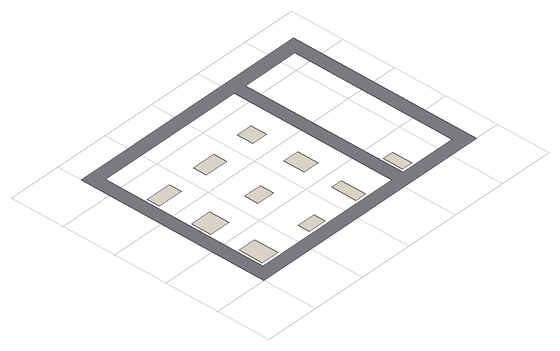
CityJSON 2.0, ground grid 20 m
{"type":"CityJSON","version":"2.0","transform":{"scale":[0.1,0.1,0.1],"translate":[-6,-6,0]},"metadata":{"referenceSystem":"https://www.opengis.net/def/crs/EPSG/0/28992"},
"CityObjects":{
"building1":{"type":"Building","attributes":{"roofType":"Gabled","yearOfConstruction":1964,"function":"Residential","storeysAboveGround":1},"geometry":[{"type":"MultiSurface","lod":"0","boundaries":[[[0,1,2,3]]]}]},
"building2":{"type":"Building","attributes":{"roofType":"Shed","yearOfConstruction":1997,"function":"Residential","storeysAboveGround":3},"geometry":[{"type":"MultiSurface","lod":"0","boundaries":[[[4,5,6,7]]]}]},
"building3":{"type":"Building","attributes":{"roofType":"Gabled","yearOfConstruction":1993,"function":"Residential","storeysAboveGround":3},"geometry":[{"type":"MultiSurface","lod":"0","boundaries":[[[8,9,10,11]]]}]},
"building4":{"type":"Building","attributes":{"roofType":"Pyramidal","yearOfConstruction":2003,"function":"Residential","storeysAboveGround":1},"geometry":[{"type":"MultiSurface","lod":"0","boundaries":[[[12,13,14,15]]]}]},
"building5":{"type":"Building","attributes":{"roofType":"Flat","yearOfConstruction":1960,"function":"Residential","storeysAboveGround":4},"geometry":[{"type":"MultiSurface","lod":"0","boundaries":[[[16,17,18,19]]]}]},
"building6":{"type":"Building","attributes":{"roofType":"Gabled","yearOfConstruction":1994,"function":"Residential","storeysAboveGround":2},"geometry":[{"type":"MultiSurface","lod":"0","boundaries":[[[20,21,22,23]]]}]},
"building7":{"type":"Building","attributes":{"roofType":"Flat","yearOfConstruction":2001,"function":"Industrial","storeysAboveGround":4},"geometry":[{"type":"MultiSurface","lod":"0","boundaries":[[[24,25,26,27]]]}]},
"building8":{"type":"Building","attributes":{"roofType":"Pyramidal","yearOfConstruction":1955,"function":"Residential","storeysAboveGround":3},"geometry":[{"type":"MultiSurface","lod":"0","boundaries":[[[28,29,30,31]]]}]},
"building9":{"type":"Building","attributes":{"roofType":"Flat","yearOfConstruction":2000,"function":"Residential","storeysAboveGround":4},"geometry":[{"type":"MultiSurface","lod":"0","boundaries":[[[32,33,34,35]]]}]},
"building10":{"type":"Building","attributes":{"roofType":"Flat","yearOfConstruction":1978,"function":"Industrial","storeysAboveGround":2},"geometry":[{"type":"MultiSurface","lod":"0","boundaries":[[[36,37,38,39]]]}]},
"road1":{"type":"Road","geometry":[{"type":"MultiSurface","lod":"1","boundaries":[[[40,41,42,43],[44,45,46,47],[48,49,50,51]]]}]}
},
"vertices":[
[125,60,0],[125,150,0],[60,150,0],[60,60,0],
[136,260,0],[136,335,0],[60,335,0],[60,260,0],
[154,460,0],[154,507,0],[60,507,0],[60,460,0],
[327,60,0],[327,103,0],[260,103,0],[260,60,0],
[326,260,0],[326,310,0],[260,310,0],[260,260,0],
[347,460,0],[347,510,0],[260,510,0],[260,460,0],
[501,60,0],[501,153,0],[460,153,0],[460,60,0],
[518,260,0],[518,339,0],[460,339,0],[460,260,0],
[518,460,0],[518,521,0],[460,521,0],[460,460,0],
[699,60,0],[699,135,0],[660,135,0],[660,60,0],
[910,0,0],[910,710,0],[0,710,0],[0,0,0],[50,660,0],[600,660,0],[600,50,0],[50,50,0],[650,660,0],[860,660,0],[860,50,0],[650,50,0]
]}
